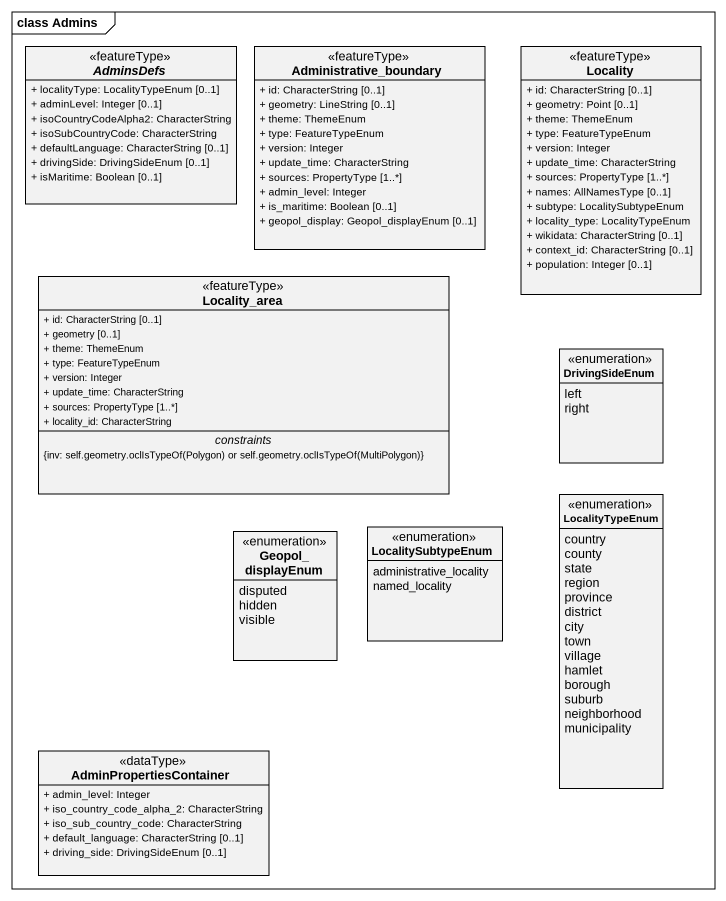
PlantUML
@startuml
mainframe class Admins
hide circle
hide empty members
skinparam classAttributeIconSize 0
abstract class AdminsDefs <<featureType>> {
  + localityType: LocalityTypeEnum [0..1]
  + adminLevel: Integer [0..1]
  + isoCountryCodeAlpha2: CharacterString
  + isoSubCountryCode: CharacterString
  + defaultLanguage: CharacterString [0..1]
  + drivingSide: DrivingSideEnum [0..1]
  + isMaritime: Boolean [0..1]
}
class Administrative_boundary <<featureType>> {
  + id: CharacterString [0..1]
  + geometry: LineString [0..1]
  + theme: ThemeEnum
  + type: FeatureTypeEnum
  + version: Integer
  + update_time: CharacterString
  + sources: PropertyType [1..*]
  + admin_level: Integer
  + is_maritime: Boolean [0..1]
  + geopol_display: Geopol_displayEnum [0..1]
}
class Locality <<featureType>> {
  + id: CharacterString [0..1]
  + geometry: Point [0..1]
  + theme: ThemeEnum
  + type: FeatureTypeEnum
  + version: Integer
  + update_time: CharacterString
  + sources: PropertyType [1..*]
  + names: AllNamesType [0..1]
  + subtype: LocalitySubtypeEnum
  + locality_type: LocalityTypeEnum
  + wikidata: CharacterString [0..1]
  + context_id: CharacterString [0..1]
  + population: Integer [0..1]
}
class Locality_area <<featureType>> {
  + id: CharacterString [0..1]
  + geometry [0..1]
  + theme: ThemeEnum
  + type: FeatureTypeEnum
  + version: Integer
  + update_time: CharacterString
  + sources: PropertyType [1..*]
  + locality_id: CharacterString
  -- constraints --
  {field} {inv: self.geometry.oclIsTypeOf(Polygon) or self.geometry.oclIsTypeOf(MultiPolygon)}
}
enum DrivingSideEnum {
  left
  right
}
enum LocalityTypeEnum {
  country
  county
  state
  region
  province
  district
  city
  town
  village
  hamlet
  borough
  suburb
  neighborhood
  municipality
}
enum Geopol_displayEnum {
  disputed
  hidden
  visible
}
enum LocalitySubtypeEnum {
  administrative_locality
  named_locality
}
class AdminPropertiesContainer <<dataType>> {
  + admin_level: Integer
  + iso_country_code_alpha_2: CharacterString
  + iso_sub_country_code: CharacterString
  + default_language: CharacterString [0..1]
  + driving_side: DrivingSideEnum [0..1]
}
@enduml
